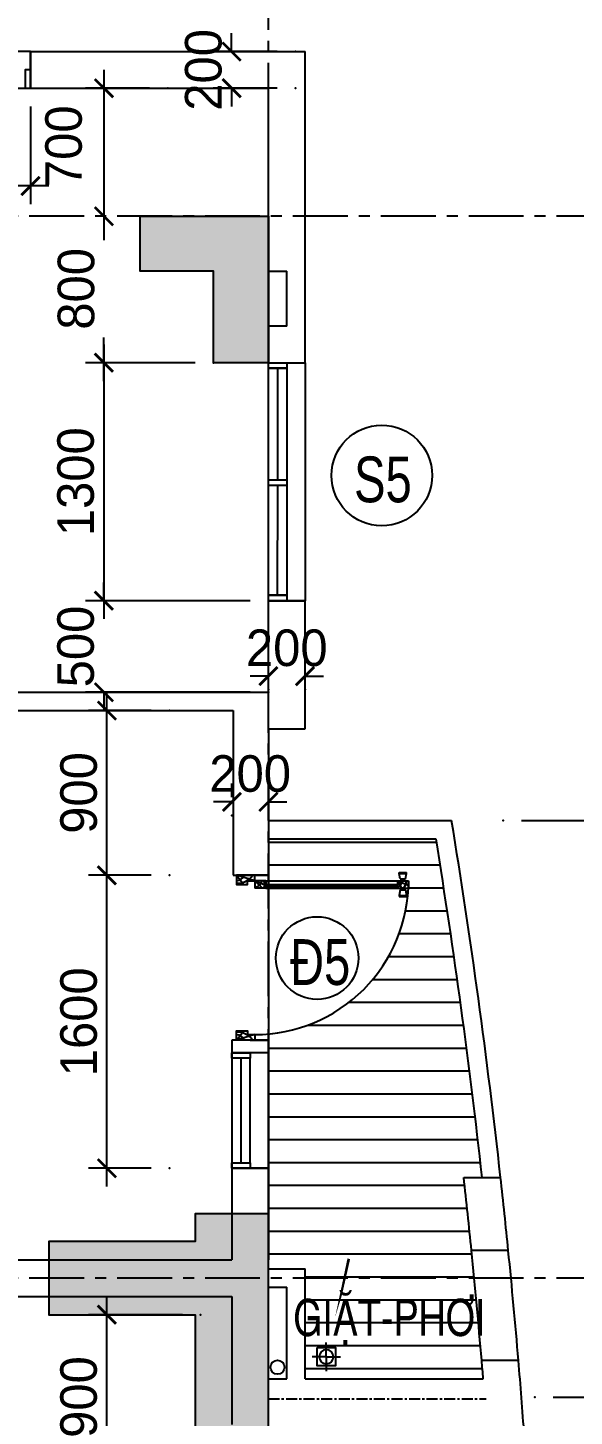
# Model space of a CAD drawing. Header units: inches. Extents: x -844707 to -690155, y -211546 to -175871.
# Drawn here: x -736695 to -733711, y -188168 to -180583 of the extents above; entities that cross this region are included whole.
import ezdxf

# ---------------------------------------------------------------- set-up
doc = ezdxf.new("R2010")
doc.units = ezdxf.units.IN
doc.header["$LTSCALE"] = 48
doc.header["$MEASUREMENT"] = 0
doc.linetypes.add('CENTER', pattern=[2, 1.25, -0.25, 0.25, -0.25])
for name, color, linetype in [('DWGSHARE.com-COT-DWGSHARE.com', 2, 'Continuous'), ('DWGSHARE.com-CUA-DWGSHARE.com', 231, 'Continuous'), ('DWGSHARE.com-DIM-DWGSHARE.com', 251, 'Continuous'), ('DWGSHARE.com-HATCH-DWGSHARE.com', 8, 'Continuous'), ('DWGSHARE.com-NET-DWGSHARE.com', 245, 'Continuous'), ('DWGSHARE.com-text-DWGSHARE.com', 3, 'Continuous'), ('DWGSHARE.com-truc-DWGSHARE.com', 250, 'CENTER'), ('DWGSHARE.com-TUONG-DWGSHARE.com', 7, 'Continuous')]:
    doc.layers.add(name, color=color, linetype=linetype)
doc.layers.add('DWGSHARE.com-DefPoints-DWGSHARE.com', color=7, linetype='Continuous', plot=False)
doc.styles.add('KTEN', font='', dxfattribs={"width": 0.9})
doc.styles.add('VNI-AVO', font='')
doc.styles.get('KTEN').set_extended_font_data('VNI-Helve-Condense')
doc.styles.get('VNI-AVO').set_extended_font_data('VNI-Avo')
doc.dimstyles.new('tl1-100', dxfattribs={"dimtxt": 200, "dimasz": 100, "dimexe": 100, "dimexo": 100, "dimgap": 50, "dimtad": 1, "dimdec": 0, "dimzin": 0, "dimdsep": 46, "dimtxsty": 'VNI-AVO', "dimblk": 'ARCHTICK', "dimcen": 1, "dimdle": 100, "dimclrd": 256, "dimclre": 256, "dimclrt": 2, "dimadec": 0, "dimazin": 0, "dimtfac": 1, "dimtdec": 0, "dimtix": 1, "dimtofl": 0, "dimtmove": 2, "dimatfit": 3, "dimldrblk": 'ARCHTICK', "dimfxl": 1, "dimtolj": 2, "dimtzin": 0, "dimarcsym": 0})

# ---------------------------------------------------------------- blocks, each defined once
blk = doc.blocks.new('D-01-900')
at = {"color": 1}
for p, q in [((-15, 889), (-15, 929)), ((-10, 929), (-15, 929)), ((20, 924), (-10, 929)), ((-10, 889), (-10, 929)), ((20, 894), (20, 924)), ((30, 919), (20, 919)), ((30, 879), (54.1, 939)), ((70, 919), (80, 919)), ((80, 924), (110, 929)), ((80, 894), (80, 924)), ((110, 889), (110, 929)), ((110, 929), (115, 929)), ((115, 889), (115, 929)), ((-10, 889), (-15, 889)), ((20, 894), (-10, 889)), ((30, 899), (20, 899)), ((30, 879), (70, 901.6)), ((70, 899), (80, 899)), ((80, 894), (110, 889)), ((110, 889), (115, 889)), ((30, 100), (54.1, 160)), ((30, 100), (0, 0)), ((30, 100), (70, 142.5)), ((870, 100), (900, 0)), ((0, 0), (50, 40.7)), ((900, 0), (850, 40.7))]:
    blk.add_line(p, q, dxfattribs=at)
at = {"color": 3}
for p, q in [((30, 939), (70, 939)), ((30, 879), (30, 939)), ((70, 879), (70, 939)), ((30, 879), (70, 879)), ((30, 160), (70, 160)), ((30, 160), (30, 100)), ((70, 160), (70, 100)), ((30, 100), (70, 100))]:
    blk.add_line(p, q, dxfattribs=at)
for p, q in [((30, 160), (30, 879)), ((50, 160), (50, 879)), ((60, 160), (60, 879)), ((70, 160), (70, 879))]:
    blk.add_line(p, q)
for points in [[(30, 60), (30, 100), (0, 100), (0, 0), (50, 0), (50, 60)], [(870, 60), (870, 100), (900, 100), (900, 0), (850, 0), (850, 60)]]:
    blk.add_lwpolyline(points, close=True, dxfattribs=at)
at = {"color": 1}
for centre, radius, start, end in [((34.1, 886.5), 42, 31.3101, 95.62688), ((30, 100), 840, 357.2706, 87.2706), ((39.4, 876.5), 24.2, 6.04182, 112.89369), ((50, 121.4), 34.3, 54.32716, 125.75666), ((-53.7, 7.7), 96.3, 355.39216, 56.0902), ((24.1, 100.8), 39.4, 358.8582, 81.3705), ((953.7, 7.7), 96.3, 123.9098, 184.60784), ((-12.7, 4.4), 41, 353.86117, 71.95721), ((912.7, 4.4), 41, 108.04279, 186.13883)]:
    blk.add_arc(centre, radius, start, end, dxfattribs=at)
blk = doc.blocks.new('_ArchTick')
at = {"color": 0, "linetype": 'ByBlock', "const_width": 0.15}
blk.add_lwpolyline([(-0.5, -0.5), (0.5, 0.5)], dxfattribs=at)
blk = doc.blocks.new('*D663')
at = {"layer": 'DWGSHARE.com-DefPoints-DWGSHARE.com', "color": 0, "transparency": 16777216}
for p in [(-736263.1, -184313.1), (-735922, -184313.1), (-735922, -185213.2)]:
    blk.add_point(p, dxfattribs=at)
at = {"layer": 'DWGSHARE.com-DIM-DWGSHARE.com', "lineweight": -2, "transparency": 16777216}
for p, q in [((-736263.1, -185313.2), (-736263.1, -184213.1)), ((-736022, -184313.1), (-736363.1, -184313.1)), ((-736022, -185213.2), (-736363.1, -185213.2))]:
    blk.add_line(p, q, dxfattribs=at)
at = {"layer": 'DWGSHARE.com-DIM-DWGSHARE.com', "lineweight": -2, "transparency": 16777216, "xscale": 100, "yscale": 100, "zscale": 100}
for p, rotation in [((-736263.1, -184313.1), 90), ((-736263.1, -185213.2), 270)]:
    blk.add_blockref('_ArchTick', p, dxfattribs=dict(at, rotation=rotation))
at = {"layer": 'DWGSHARE.com-DIM-DWGSHARE.com', "color": 2, "transparency": 16777216, "insert": (-736416.6, -184763.2), "char_height": 200, "attachment_point": 5, "rotation": 90, "style": 'VNI-AVO'}
blk.add_mtext('\\A2;900', dxfattribs=at)
blk = doc.blocks.new('*D666')
at = {"layer": 'DWGSHARE.com-DefPoints-DWGSHARE.com', "color": 0, "transparency": 16777216}
for p in [(-737980.4, -180862.9), (-736680.4, -180913.1), (-737980.4, -181447)]:
    blk.add_point(p, dxfattribs=at)
at = {"layer": 'DWGSHARE.com-DIM-DWGSHARE.com', "lineweight": -2, "transparency": 16777216}
for p, q in [((-737980.4, -180962.9), (-737980.4, -181547)), ((-736680.4, -181013.1), (-736680.4, -181547)), ((-736580.4, -181447), (-738080.4, -181447))]:
    blk.add_line(p, q, dxfattribs=at)
at = {"layer": 'DWGSHARE.com-DIM-DWGSHARE.com', "lineweight": -2, "transparency": 16777216, "xscale": 100, "yscale": 100, "zscale": 100, "rotation": 180}
blk.add_blockref('_ArchTick', (-737980.4, -181447), dxfattribs=at)
at = {"layer": 'DWGSHARE.com-DIM-DWGSHARE.com', "lineweight": -2, "transparency": 16777216, "xscale": 100, "yscale": 100, "zscale": 100}
blk.add_blockref('_ArchTick', (-736680.4, -181447), dxfattribs=at)
at = {"layer": 'DWGSHARE.com-DIM-DWGSHARE.com', "color": 2, "transparency": 16777216, "insert": (-737330.4, -181293.5), "char_height": 200, "attachment_point": 5, "style": 'VNI-AVO'}
blk.add_mtext('\\A2;1300', dxfattribs=at)
blk = doc.blocks.new('*D667')
at = {"layer": 'DWGSHARE.com-DefPoints-DWGSHARE.com', "color": 0, "transparency": 16777216}
for p in [(-735380.6, -183712.8), (-736279.6, -184213.1), (-735380.6, -184213.1)]:
    blk.add_point(p, dxfattribs=at)
at = {"layer": 'DWGSHARE.com-DIM-DWGSHARE.com', "lineweight": -2, "transparency": 16777216}
for p, q in [((-736279.6, -183712.8), (-736279.6, -183612.8)), ((-735480.6, -183712.8), (-736379.6, -183712.8)), ((-735480.6, -184213.1), (-736379.6, -184213.1)), ((-736279.6, -184213.1), (-736279.6, -184313.1))]:
    blk.add_line(p, q, dxfattribs=at)
at = {"layer": 'DWGSHARE.com-DIM-DWGSHARE.com', "lineweight": -2, "transparency": 16777216, "xscale": 100, "yscale": 100, "zscale": 100}
for p, rotation in [((-736279.6, -183712.8), 270), ((-736279.6, -184213.1), 90)]:
    blk.add_blockref('_ArchTick', p, dxfattribs=dict(at, rotation=rotation))
at = {"layer": 'DWGSHARE.com-DIM-DWGSHARE.com', "color": 2, "transparency": 16777216, "insert": (-736433.1, -183963), "char_height": 200, "attachment_point": 5, "rotation": 90, "style": 'VNI-AVO'}
blk.add_mtext('\\A2;500', dxfattribs=at)
blk = doc.blocks.new('*D668')
at = {"layer": 'DWGSHARE.com-DefPoints-DWGSHARE.com', "color": 0, "transparency": 16777216}
for p in [(-735680.6, -182412.8), (-736279.6, -183712.8), (-735380.6, -183712.8)]:
    blk.add_point(p, dxfattribs=at)
at = {"layer": 'DWGSHARE.com-DIM-DWGSHARE.com', "lineweight": -2, "transparency": 16777216}
for p, q in [((-736279.6, -182312.8), (-736279.6, -183812.8)), ((-735780.6, -182412.8), (-736379.6, -182412.8)), ((-735480.6, -183712.8), (-736379.6, -183712.8))]:
    blk.add_line(p, q, dxfattribs=at)
at = {"layer": 'DWGSHARE.com-DIM-DWGSHARE.com', "lineweight": -2, "transparency": 16777216, "xscale": 100, "yscale": 100, "zscale": 100}
for p, rotation in [((-736279.6, -182412.8), 90), ((-736279.6, -183712.8), 270)]:
    blk.add_blockref('_ArchTick', p, dxfattribs=dict(at, rotation=rotation))
at = {"layer": 'DWGSHARE.com-DIM-DWGSHARE.com', "color": 2, "transparency": 16777216, "insert": (-736433.1, -183062.8), "char_height": 200, "attachment_point": 5, "rotation": 90, "style": 'VNI-AVO'}
blk.add_mtext('\\A2;1300', dxfattribs=at)
blk = doc.blocks.new('*D669')
at = {"layer": 'DWGSHARE.com-DefPoints-DWGSHARE.com', "color": 0, "transparency": 16777216}
for p in [(-736279.6, -181612.8), (-736279.6, -182412.8), (-735680.6, -182412.8)]:
    blk.add_point(p, dxfattribs=at)
at = {"layer": 'DWGSHARE.com-DIM-DWGSHARE.com', "lineweight": -2, "transparency": 16777216}
for p, q in [((-736279.6, -181512.8), (-736279.6, -181743.6)), ((-736279.6, -182512.8), (-736279.6, -182275)), ((-735780.6, -182412.8), (-736379.6, -182412.8))]:
    blk.add_line(p, q, dxfattribs=at)
at = {"layer": 'DWGSHARE.com-DIM-DWGSHARE.com', "lineweight": -2, "transparency": 16777216, "xscale": 100, "yscale": 100, "zscale": 100}
for p, rotation in [((-736279.6, -181612.8), 90), ((-736279.6, -182412.8), 270)]:
    blk.add_blockref('_ArchTick', p, dxfattribs=dict(at, rotation=rotation))
at = {"layer": 'DWGSHARE.com-DIM-DWGSHARE.com', "color": 2, "transparency": 16777216, "insert": (-736430.9, -182009.3), "char_height": 200, "attachment_point": 5, "rotation": 90, "style": 'VNI-AVO'}
blk.add_mtext('\\A2;800', dxfattribs=at)
blk = doc.blocks.new('*D670')
at = {"layer": 'DWGSHARE.com-DefPoints-DWGSHARE.com', "color": 0, "transparency": 16777216}
for p in [(-735930.5, -180913.1), (-736279.6, -181612.8), (-736279.6, -181612.8)]:
    blk.add_point(p, dxfattribs=at)
at = {"layer": 'DWGSHARE.com-DIM-DWGSHARE.com', "lineweight": -2, "transparency": 16777216}
for p, q in [((-736279.6, -180813.1), (-736279.6, -181712.8)), ((-736030.5, -180913.1), (-736379.6, -180913.1))]:
    blk.add_line(p, q, dxfattribs=at)
at = {"layer": 'DWGSHARE.com-DIM-DWGSHARE.com', "lineweight": -2, "transparency": 16777216, "xscale": 100, "yscale": 100, "zscale": 100}
for p, rotation in [((-736279.6, -180913.1), 90), ((-736279.6, -181612.8), 270)]:
    blk.add_blockref('_ArchTick', p, dxfattribs=dict(at, rotation=rotation))
at = {"layer": 'DWGSHARE.com-DIM-DWGSHARE.com', "color": 2, "transparency": 16777216, "insert": (-736498.8, -181230.1), "char_height": 200, "attachment_point": 5, "rotation": 90, "style": 'VNI-AVO'}
blk.add_mtext('\\A2;700', dxfattribs=at)
blk = doc.blocks.new('*D671')
at = {"layer": 'DWGSHARE.com-DefPoints-DWGSHARE.com', "color": 0, "transparency": 16777216}
for p in [(-735233, -180713.1), (-735582.1, -180913.1), (-735233, -180913.1)]:
    blk.add_point(p, dxfattribs=at)
at = {"layer": 'DWGSHARE.com-DIM-DWGSHARE.com', "lineweight": -2, "transparency": 16777216}
for p, q in [((-735582.1, -180713.1), (-735582.1, -180613.1)), ((-735333, -180713.1), (-735682.1, -180713.1)), ((-735333, -180913.1), (-735682.1, -180913.1)), ((-735582.1, -180913.1), (-735582.1, -181013.1))]:
    blk.add_line(p, q, dxfattribs=at)
at = {"layer": 'DWGSHARE.com-DIM-DWGSHARE.com', "lineweight": -2, "transparency": 16777216, "xscale": 100, "yscale": 100, "zscale": 100}
for p, rotation in [((-735582.1, -180713.1), 270), ((-735582.1, -180913.1), 90)]:
    blk.add_blockref('_ArchTick', p, dxfattribs=dict(at, rotation=rotation))
at = {"layer": 'DWGSHARE.com-DIM-DWGSHARE.com', "color": 2, "transparency": 16777216, "insert": (-735735.6, -180813.1), "char_height": 200, "attachment_point": 5, "rotation": 90, "style": 'VNI-AVO'}
blk.add_mtext('\\A2;200', dxfattribs=at)
blk = doc.blocks.new('THUNUOC')
at = {"layer": 'DWGSHARE.com-DIM-DWGSHARE.com'}
for q in [(-734558.6, -197461.3), (-734636.3, -197539), (-734481, -197539), (-734558.6, -197616.6)]:
    blk.add_line((-734558.6, -197539), q, dxfattribs=at)
blk.add_lwpolyline([(-734608.6, -197589), (-734508.6, -197589), (-734508.6, -197489), (-734608.6, -197489)], close=True, dxfattribs=at)
blk.add_circle((-734558.6, -197539), 38.8, dxfattribs=at)
blk = doc.blocks.new('*D731')
at = {"layer": 'DWGSHARE.com-DefPoints-DWGSHARE.com', "color": 0, "transparency": 16777216}
for p in [(-736263.2, -187613.4), (-735751.2, -187613.4), (-735751.2, -188513.1)]:
    blk.add_point(p, dxfattribs=at)
at = {"layer": 'DWGSHARE.com-DIM-DWGSHARE.com', "lineweight": -2, "transparency": 16777216}
for p, q in [((-736263.2, -188613.1), (-736263.2, -187513.4)), ((-735851.2, -187613.4), (-736363.2, -187613.4)), ((-735851.2, -188513.1), (-736363.2, -188513.1))]:
    blk.add_line(p, q, dxfattribs=at)
at = {"layer": 'DWGSHARE.com-DIM-DWGSHARE.com', "lineweight": -2, "transparency": 16777216, "xscale": 100, "yscale": 100, "zscale": 100}
for p, rotation in [((-736263.2, -187613.4), 90), ((-736263.2, -188513.1), 270)]:
    blk.add_blockref('_ArchTick', p, dxfattribs=dict(at, rotation=rotation))
at = {"layer": 'DWGSHARE.com-DIM-DWGSHARE.com', "color": 2, "transparency": 16777216, "insert": (-736416.7, -188063.3), "char_height": 200, "attachment_point": 5, "rotation": 90, "style": 'VNI-AVO'}
blk.add_mtext('\\A2;900', dxfattribs=at)
blk = doc.blocks.new('*D732')
at = {"layer": 'DWGSHARE.com-DefPoints-DWGSHARE.com', "color": 0, "transparency": 16777216}
for p in [(-736263.2, -184313.1), (-735922, -184313.1), (-735922, -185213.2)]:
    blk.add_point(p, dxfattribs=at)
at = {"layer": 'DWGSHARE.com-DIM-DWGSHARE.com', "lineweight": -2, "transparency": 16777216}
for p, q in [((-736263.2, -185313.2), (-736263.2, -184213.1)), ((-736022, -184313.1), (-736363.2, -184313.1)), ((-736022, -185213.2), (-736363.2, -185213.2))]:
    blk.add_line(p, q, dxfattribs=at)
at = {"layer": 'DWGSHARE.com-DIM-DWGSHARE.com', "lineweight": -2, "transparency": 16777216, "xscale": 100, "yscale": 100, "zscale": 100}
for p, rotation in [((-736263.2, -184313.1), 90), ((-736263.2, -185213.2), 270)]:
    blk.add_blockref('_ArchTick', p, dxfattribs=dict(at, rotation=rotation))
at = {"layer": 'DWGSHARE.com-DIM-DWGSHARE.com', "color": 2, "transparency": 16777216, "insert": (-736416.7, -184763.2), "char_height": 200, "attachment_point": 5, "rotation": 90, "style": 'VNI-AVO'}
blk.add_mtext('\\A2;900', dxfattribs=at)
blk = doc.blocks.new('*D733')
at = {"layer": 'DWGSHARE.com-DefPoints-DWGSHARE.com', "color": 0, "transparency": 16777216}
for p in [(-736263.2, -185213.2), (-735922, -185213.2), (-735922, -186813.2)]:
    blk.add_point(p, dxfattribs=at)
at = {"layer": 'DWGSHARE.com-DIM-DWGSHARE.com', "lineweight": -2, "transparency": 16777216}
for p, q in [((-736263.2, -186913.2), (-736263.2, -185113.2)), ((-736022, -185213.2), (-736363.2, -185213.2)), ((-736022, -186813.2), (-736363.2, -186813.2))]:
    blk.add_line(p, q, dxfattribs=at)
at = {"layer": 'DWGSHARE.com-DIM-DWGSHARE.com', "lineweight": -2, "transparency": 16777216, "xscale": 100, "yscale": 100, "zscale": 100}
for p, rotation in [((-736263.2, -185213.2), 90), ((-736263.2, -186813.2), 270)]:
    blk.add_blockref('_ArchTick', p, dxfattribs=dict(at, rotation=rotation))
at = {"layer": 'DWGSHARE.com-DIM-DWGSHARE.com', "color": 2, "transparency": 16777216, "insert": (-736416.7, -186013.2), "char_height": 200, "attachment_point": 5, "rotation": 90, "style": 'VNI-AVO'}
blk.add_mtext('\\A2;1600', dxfattribs=at)
blk = doc.blocks.new('*D734')
at = {"layer": 'DWGSHARE.com-DefPoints-DWGSHARE.com', "color": 0, "transparency": 16777216}
for p in [(-735180.8, -184124.9), (-735380.8, -184198.8), (-735180.8, -184198.8)]:
    blk.add_point(p, dxfattribs=at)
at = {"layer": 'DWGSHARE.com-DIM-DWGSHARE.com', "lineweight": -2, "transparency": 16777216}
for p, q in [((-735380.8, -184098.8), (-735380.8, -184024.9)), ((-735180.8, -184098.8), (-735180.8, -184024.9)), ((-735380.8, -184124.9), (-735480.8, -184124.9)), ((-735180.8, -184124.9), (-735080.8, -184124.9))]:
    blk.add_line(p, q, dxfattribs=at)
at = {"layer": 'DWGSHARE.com-DIM-DWGSHARE.com', "lineweight": -2, "transparency": 16777216, "xscale": 100, "yscale": 100, "zscale": 100}
blk.add_blockref('_ArchTick', (-735380.8, -184124.9), dxfattribs=at)
at = {"layer": 'DWGSHARE.com-DIM-DWGSHARE.com', "lineweight": -2, "transparency": 16777216, "xscale": 100, "yscale": 100, "zscale": 100, "rotation": 180}
blk.add_blockref('_ArchTick', (-735180.8, -184124.9), dxfattribs=at)
at = {"layer": 'DWGSHARE.com-DIM-DWGSHARE.com', "color": 2, "transparency": 16777216, "insert": (-735280.8, -183971.4), "char_height": 200, "attachment_point": 5, "style": 'VNI-AVO'}
blk.add_mtext('\\A2;200', dxfattribs=at)
blk = doc.blocks.new('*D819')
at = {"layer": 'DWGSHARE.com-DefPoints-DWGSHARE.com', "color": 0, "transparency": 16777216}
for p in [(-734098.4, -184913.1), (-733115.1, -184913.1), (-733925.5, -188063.1)]:
    blk.add_point(p, dxfattribs=at)
at = {"layer": 'DWGSHARE.com-DIM-DWGSHARE.com', "lineweight": -2, "transparency": 16777216}
for p, q in [((-733115.1, -188163.1), (-733115.1, -184813.1)), ((-733998.4, -184913.1), (-733015.1, -184913.1)), ((-733825.5, -188063.1), (-733015.1, -188063.1))]:
    blk.add_line(p, q, dxfattribs=at)
at = {"layer": 'DWGSHARE.com-DIM-DWGSHARE.com', "lineweight": -2, "transparency": 16777216, "xscale": 100, "yscale": 100, "zscale": 100}
for p, rotation in [((-733115.1, -184913.1), 90), ((-733115.1, -188063.1), 270)]:
    blk.add_blockref('_ArchTick', p, dxfattribs=dict(at, rotation=rotation))
at = {"layer": 'DWGSHARE.com-DIM-DWGSHARE.com', "color": 2, "transparency": 16777216, "insert": (-733268.6, -186488.1), "char_height": 200, "attachment_point": 5, "rotation": 90, "style": 'VNI-AVO'}
blk.add_mtext('\\A2;3100', dxfattribs=at)
blk = doc.blocks.new('*D832')
at = {"layer": 'DWGSHARE.com-DefPoints-DWGSHARE.com', "color": 0, "transparency": 16777216}
for p in [(-735380.8, -184811.9), (-735580.8, -184885.8), (-735380.8, -184885.8)]:
    blk.add_point(p, dxfattribs=at)
at = {"layer": 'DWGSHARE.com-DIM-DWGSHARE.com', "lineweight": -2, "transparency": 16777216}
for p, q in [((-735580.8, -184785.8), (-735580.8, -184711.9)), ((-735380.8, -184785.8), (-735380.8, -184711.9)), ((-735580.8, -184811.9), (-735680.8, -184811.9)), ((-735380.8, -184811.9), (-735280.8, -184811.9))]:
    blk.add_line(p, q, dxfattribs=at)
at = {"layer": 'DWGSHARE.com-DIM-DWGSHARE.com', "lineweight": -2, "transparency": 16777216, "xscale": 100, "yscale": 100, "zscale": 100}
blk.add_blockref('_ArchTick', (-735580.8, -184811.9), dxfattribs=at)
at = {"layer": 'DWGSHARE.com-DIM-DWGSHARE.com', "lineweight": -2, "transparency": 16777216, "xscale": 100, "yscale": 100, "zscale": 100, "rotation": 180}
blk.add_blockref('_ArchTick', (-735380.8, -184811.9), dxfattribs=at)
at = {"layer": 'DWGSHARE.com-DIM-DWGSHARE.com', "color": 2, "transparency": 16777216, "insert": (-735480.8, -184658.4), "char_height": 200, "attachment_point": 5, "style": 'VNI-AVO'}
blk.add_mtext('\\A2;200', dxfattribs=at)

msp = doc.modelspace()

# ---------------------------------------------------------------- hatches: boundary and pattern name
at = {"layer": 'DWGSHARE.com-COT-DWGSHARE.com'}
for points in [[(-736080.8, -181612.8), (-735380.8, -181612.8), (-735380.8, -182412.8), (-735680.8, -182412.8), (-735680.8, -181912.8), (-736080.8, -181912.8)], [(-735780.5, -188463.1), (-735380.5, -188463.1), (-735380.5, -187613.1), (-735380.5, -187063.1), (-735780.5, -187063.1), (-735780.5, -187212.7), (-736580.7, -187212.7), (-736580.7, -187613.4), (-735780.5, -187613.4)]]:
    msp.add_hatch(color=256, dxfattribs=at).paths.add_polyline_path(points)
at = {"layer": 'DWGSHARE.com-HATCH-DWGSHARE.com'}
h = msp.add_hatch(dxfattribs=at)
h.set_pattern_fill('ANSI31,_I', color=256, scale=1000, angle=315, style=2)
h.set_pattern_definition([(0, (-1329.26, 59968.27), (4e-14, 125), [])])
h.paths.add_polyline_path([(-734465.8, -185013.1), (-735380.8, -185013.1), (-735380.8, -185213.2), (-735380.8, -185243.2), (-734676.8, -185243.2), (-734656.8, -185243.2), (-734656.8, -185233.2), (-734661.8, -185233.2), (-734666.8, -185203.2), (-734666.8, -185198.2), (-734626.8, -185198.2), (-734626.7, -185198.2), (-734626.7, -185203.2), (-734631.7, -185233.2), (-734636.7, -185233.2), (-734636.7, -185243.2), (-734616.8, -185243.2), (-734616.7, -185243.2), (-734616.7, -185283.2, -0.374523), (-735380.5, -186079.9), (-735380, -186813.1), (-735380.7, -186813.1), (-735380.7, -187063.1), (-735380.5, -187063.1), (-735380.5, -187363.1), (-735180.7, -187363.1), (-735180.7, -187413.1), (-734257, -187413.1, 0.000995), (-734271.9, -187263.1, 0.002655), (-734314.4, -186863.1), (-734213.7, -186863.1, 0.012294)])
h.paths.add_polyline_path([(-735223, -186273.7), (-735043.7, -186273.7), (-735043.7, -186334.9)], flags=16)
h.paths.add_polyline_path([(-734257, -187413.1), (-735180.7, -187413.1), (-735180.8, -187963.1), (-734207.8, -187963.1, 0.000662), (-734216.2, -187863.1, 0.002983)])
h.paths.add_polyline_path([(-735014.8, -187893.4), (-735114.8, -187893.4), (-735114.8, -187793.4), (-735014.8, -187793.4)], flags=16)
h.paths.add_polyline_path([(-735026, -187843.4, -1), (-735103.7, -187843.4, -1)], flags=0)
h.paths.add_polyline_path([(-735099, -186287.4), (-734394.3, -186287.4), (-734394.3, -185981), (-735099, -185981)], flags=24)

# ---------------------------------------------------------------- linework, layer by layer
at = {"layer": 'DWGSHARE.com-COT-DWGSHARE.com'}
for points in [[(-736080.8, -181612.8), (-735380.8, -181612.8), (-735380.8, -182412.8), (-735680.8, -182412.8), (-735680.8, -181912.8), (-736080.8, -181912.8)], [(-735780.5, -188463.1), (-735380.5, -188463.1), (-735380.5, -187613.1), (-735380.5, -187063.1), (-735780.5, -187063.1), (-735780.5, -187212.7), (-736580.7, -187212.7), (-736580.7, -187613.4), (-735780.5, -187613.4)]]:
    msp.add_lwpolyline(points, close=True, dxfattribs=at)
at = {"layer": 'DWGSHARE.com-CUA-DWGSHARE.com'}
for centre, radius in [((-734761.9, -183028.5), 275), ((-735114.8, -185665.2), 225.7)]:
    msp.add_circle(centre, radius, dxfattribs=at)
at = {"layer": 'DWGSHARE.com-DIM-DWGSHARE.com'}
msp.add_lwpolyline([(-734730.6, -186406.2, 0, 0, 0), (-734934.8, -187309.7, 30, 0, 0), (-735016.5, -187626.2, 0, 0, 0)], format="xyseb", dxfattribs=at)
at = {"layer": 'DWGSHARE.com-HATCH-DWGSHARE.com'}
msp.add_line((-735381.1, -185063.1), (-735380, -186869.1), dxfattribs=at)
at = {"layer": 'DWGSHARE.com-NET-DWGSHARE.com'}
for p, q in [((-735330.5, -183053.4), (-735330.4, -182443)), ((-735330.6, -183682.7), (-735330.5, -183083.6)), ((-735380.9, -184913.1), (-734380.7, -184913.1)), ((-735381, -185013.1), (-734465.8, -185013.1)), ((-735380.8, -185213.2), (-735380.8, -186113.2)), ((-735380.8, -186113.2), (-735581, -186113.2)), ((-735581, -186113.2), (-735581, -186113.2)), ((-735480.8, -186113.2), (-735380.8, -186113.2)), ((-735380.8, -186113.2), (-735480.8, -186113.2)), ((-735381, -186182.5), (-735581, -186182.8)), ((-735530.9, -186212.7), (-735531, -186783.1))]:
    msp.add_line(p, q, dxfattribs=at)
for points in [[(-736680.3, -180713.1), (-737980.3, -180713.1), (-737980.3, -180913.1), (-736680.3, -180913.1)], [(-736680.3, -180812.7), (-736710.4, -180812.7), (-736710.4, -180913.1), (-736680.3, -180913.1)], [(-735380.8, -182443), (-735380.8, -182412.8), (-735280.4, -182412.8), (-735280.4, -182443)], [(-735380.8, -182412.8), (-735180.8, -182412.8), (-735180.8, -183712.8), (-735380.8, -183712.8)], [(-735380.8, -182443), (-735280.4, -182443), (-735280.4, -183682.7), (-735380.8, -183682.7)], [(-735380.8, -183083.6), (-735380.8, -183053.4), (-735280.4, -183053.4), (-735280.4, -183083.6)], [(-735380.8, -183712.8), (-735380.8, -183682.7), (-735280.4, -183682.7), (-735280.4, -183712.8)], [(-735581, -186113.2), (-735581, -186813.1), (-735380.7, -186813.1), (-735380.8, -186113.2)], [(-735480.6, -186182.5), (-735480.6, -186212.7), (-735581, -186212.7), (-735581, -186182.5)], [(-735581, -186212.7), (-735581, -186783.1), (-735480.7, -186783.1), (-735480.8, -186212.7)], [(-735480.7, -186783.1), (-735480.7, -186813.3), (-735581.1, -186813.3), (-735581.1, -186783.1)]]:
    msp.add_lwpolyline(points, close=True, dxfattribs=at)
msp.add_circle((-735331.3, -187900.4), 38.3, dxfattribs=at)
msp.add_circle((-735331.3, -187900.4), 38.3, dxfattribs=at)
for radius, start, end in [(38073.6, 6.33334, 9.29568), (37973.6, 6.35009, 9.16751), (37873.6, 4.84679, 5.75839), (38073.6, 4.82127, 5.72804)]:
    msp.add_arc((-771954.3, -191063.1), radius, start, end, dxfattribs=at)
at = {"layer": 'DWGSHARE.com-truc-DWGSHARE.com', "ltscale": 5}
for p, q in [((-735380.8, -203633.9), (-735380.8, -179540.7)), ((-733027.1, -181612.8), (-759609.1, -181612.8)), ((-733027.1, -187413.1), (-759552, -187413.1))]:
    msp.add_line(p, q, dxfattribs=at)
at = {"layer": 'DWGSHARE.com-truc-DWGSHARE.com'}
msp.add_line((-735380.8, -188073.1), (-734191.2, -188073.1), dxfattribs=at)
at = {"layer": 'DWGSHARE.com-TUONG-DWGSHARE.com'}
for p, q in [((-736680.3, -180713.1), (-736680.5, -180913.1)), ((-736680.3, -180913.1), (-736680.3, -180713.1)), ((-736680.3, -180713.1), (-735180.5, -180713.1)), ((-735180.8, -182412.8), (-735180.8, -180713.1)), ((-736680.3, -180913.1), (-735380.5, -180913.1)), ((-735380.8, -182412.8), (-735380.8, -180913.1)), ((-735384.8, -181912.8), (-735280.8, -181912.8)), ((-735280.8, -182212.8), (-735280.8, -181912.8)), ((-735280.8, -182212.8), (-735380.8, -182212.8)), ((-735380.8, -182412.8), (-735180.8, -182412.8)), ((-735380.8, -184213.1), (-735380.8, -183712.8)), ((-735380.8, -183712.8), (-735180.8, -183712.8)), ((-735380.8, -183712.8), (-735180.8, -183712.8)), ((-735180.8, -184413.1), (-735180.8, -183712.8)), ((-739280, -184213.1), (-735380.8, -184213.1)), ((-739280, -184313.1), (-735573.8, -184313.1)), ((-735573.8, -184313.1), (-735573.8, -185213.2)), ((-735380.8, -184413.1), (-735180.8, -184413.1)), ((-735380.8, -184413.1), (-735380.8, -185213.2)), ((-735573.8, -185213.2), (-735380.8, -185213.2)), ((-735480.8, -185213.2), (-735380.8, -185213.2)), ((-735380.8, -185213.2), (-735480.8, -185213.2)), ((-735480.8, -185213.2), (-735380.8, -185213.2)), ((-735580.7, -186813.1), (-735580.8, -187313.1)), ((-735380.7, -186813.1), (-735579.1, -186813.4)), ((-735380.7, -186813.1), (-735380.8, -187313.1)), ((-735380.7, -186813.1), (-735380.8, -187313.1)), ((-735380.8, -187313.1), (-735380.7, -186813.2)), ((-734314.4, -186863.1), (-734113.1, -186863.1)), ((-734134.9, -187263.1), (-734271.9, -187263.1)), ((-734070.9, -187263.1), (-734271.9, -187263.1)), ((-739281, -187313.1), (-735580.8, -187313.1)), ((-735380.8, -187363.1), (-735180.7, -187363.1)), ((-735180.8, -187963.1), (-735180.7, -187363.1)), ((-735180.8, -187963.1), (-735180.7, -187363.1)), ((-735380.8, -187963.1), (-735380.7, -187463.1)), ((-735380.8, -187463.1), (-735280.5, -187463.1)), ((-735280.8, -187963.1), (-735280.7, -187463.1)), ((-735280.8, -187963.1), (-735280.7, -187463.1)), ((-739281, -187513.1), (-735580.8, -187513.1)), ((-735580.8, -187513.1), (-735581, -188213.1)), ((-734063.3, -187863.1), (-734216.2, -187863.1)), ((-734015.5, -187863.1), (-734216.2, -187863.1)), ((-735380.9, -187963.1), (-735280.8, -187963.1)), ((-735380.9, -187963.1), (-735280.8, -187963.1)), ((-735180.8, -187963.1), (-734207.8, -187963.1))]:
    msp.add_line(p, q, dxfattribs=at)
for radius, start, end in [(37873.6, 5.75839, 6.36693), (38073.6, 5.72804, 6.33334), (37873.6, 4.69499, 4.84679), (38073.6, 4.20236, 4.82127)]:
    msp.add_arc((-771954.3, -191063.1), radius, start, end, dxfattribs=at)

# ---------------------------------------------------------------- block references
at = {"layer": 'DWGSHARE.com-CUA-DWGSHARE.com', "rotation": 270}
for p in [(-735555.9, -185213.2), (-735555.8, -185213.2)]:
    msp.add_blockref('D-01-900', p, dxfattribs=at)
at = {"layer": 'DWGSHARE.com-DIM-DWGSHARE.com', "xscale": -1, "rotation": 180}
msp.add_blockref('THUNUOC', (-506.2, -385382.3), dxfattribs=at)

# ---------------------------------------------------------------- texts
at = {"layer": 'DWGSHARE.com-CUA-DWGSHARE.com', "style": 'KTEN', "width": 0.9}
for s, p in [('S5', (-734913.4, -183175.2)), ('Ñ5', (-735263.3, -185811.9))]:
    msp.add_text(s, height=250, dxfattribs=at).set_placement(p)
at = {"layer": 'DWGSHARE.com-text-DWGSHARE.com', "style": 'KTEN', "width": 0.9}
msp.add_text('GIAËT-PHÔI', height=200, dxfattribs=at).set_placement((-735246, -187728.3))

# ---------------------------------------------------------------- dimensions: what is measured, and where the dimension line sits
at = {"layer": 'DWGSHARE.com-DIM-DWGSHARE.com'}
for base, p1, p2, angle, picture, middle in [((-735582.1, -180913.1), (-735233, -180713.1), (-735233, -180913.1), 90, '*D671', (-735735.6, -180813.1)), ((-737980.4, -181447), (-736680.4, -180913.1), (-737980.4, -180862.9), 180, '*D666', (-737330.4, -181293.5)), ((-736279.6, -183712.8), (-735680.6, -182412.8), (-735380.6, -183712.8), 90, '*D668', (-736433.1, -183062.8)), ((-736279.6, -184213.1), (-735380.6, -183712.8), (-735380.6, -184213.1), 90, '*D667', (-736433.1, -183963)), ((-736263.2, -184313.1), (-735922, -185213.2), (-735922, -184313.1), 90, '*D732', (-736416.7, -184763.2)), ((-736263.1, -184313.1), (-735922, -185213.2), (-735922, -184313.1), 90, '*D663', (-736416.6, -184763.2)), ((-736263.2, -185213.2), (-735922, -186813.2), (-735922, -185213.2), 90, '*D733', (-736416.7, -186013.2)), ((-736263.2, -187613.4), (-735751.2, -188513.1), (-735751.2, -187613.4), 90, '*D731', (-736416.7, -188063.3))]:
    dim = msp.add_linear_dim(base=base, p1=p1, p2=p2, angle=angle, dimstyle='tl1-100', dxfattribs=at)
    dim.commit()
    dim.dimension.update_dxf_attribs({"geometry": picture, "text_midpoint": middle})
for base, p1, p2, picture, middle in [((-736279.6, -181612.8), (-735930.5, -180913.1), (-736279.6, -181612.8), '*D670', (-736498.8, -181230.1)), ((-736279.6, -182412.8), (-736279.6, -181612.8), (-735680.6, -182412.8), '*D669', (-736430.9, -182009.3))]:
    dim = msp.add_linear_dim(base=base, p1=p1, p2=p2, angle=90, dimstyle='tl1-100', dxfattribs=at)
    dim.commit()
    dim.dimension.update_dxf_attribs({"geometry": picture, "text_midpoint": middle, "dimtype": 160})
for base, p1, p2, picture, middle in [((-735180.8, -184124.9), (-735380.8, -184198.8), (-735180.8, -184198.8), '*D734', (-735280.8, -183971.4)), ((-735380.8, -184811.9), (-735580.8, -184885.8), (-735380.8, -184885.8), '*D832', (-735480.8, -184658.4))]:
    dim = msp.add_linear_dim(base=base, p1=p1, p2=p2, dimstyle='tl1-100', dxfattribs=at)
    dim.commit()
    dim.dimension.update_dxf_attribs({"geometry": picture, "text_midpoint": middle})
dim = msp.add_linear_dim(base=(-733115.1, -184913.1), p1=(-733925.5, -188063.1), p2=(-734098.4, -184913.1), angle=90, text='3100', dimstyle='tl1-100', dxfattribs=at)
dim.commit()
dim.dimension.update_dxf_attribs({"geometry": '*D819', "text_midpoint": (-733268.6, -186488.1)})

doc.saveas('drawing.dxf')
